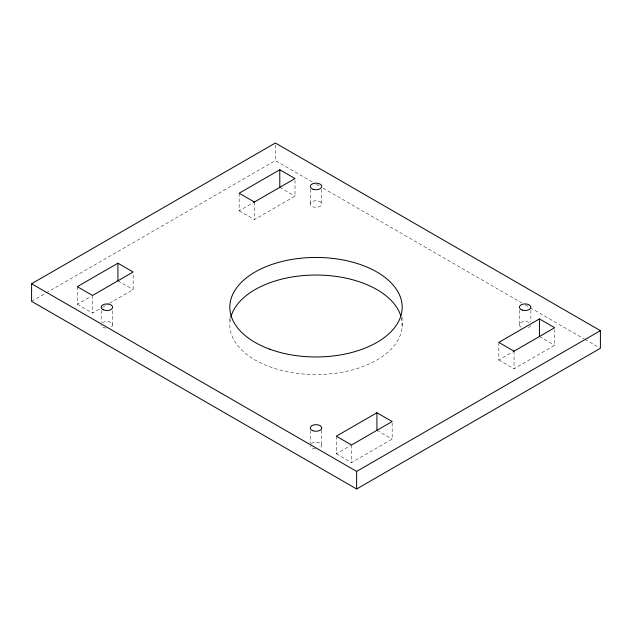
<?xml version="1.0" encoding="UTF-8"?>
<svg xmlns="http://www.w3.org/2000/svg" width="632" height="632" viewBox="0 0 632 632"><rect width="100%" height="100%" fill="white"/><g stroke="black" fill="none" stroke-linecap="round" stroke-linejoin="round"><path stroke-width="0.47" stroke-dasharray="3.16 2.37" d="M31.6 301.338L45.235 293.469M46.089 292.972L275.37 160.599L312.911 182.269M77.294 286.667L77.294 304.261L90.834 296.44M239.157 193.218L239.157 210.812L252.697 202.99M77.294 304.261L92.525 313.061L101.839 307.681M102.684 307.192L108.609 303.771M109.455 303.281L133.155 289.598L133.155 272.985M239.157 210.812L254.388 219.604L295.018 196.149L295.018 180.515M336.295 436.206L336.295 453.8L350.689 445.489M498.814 342.378L498.814 359.971L512.355 352.15M336.295 453.8L351.534 462.592L392.164 439.137L392.164 422.524M498.814 359.971L514.045 368.764L554.675 345.309L554.675 329.675M316.316 184.244L319.729 186.211M323.142 188.178L521.913 302.941M525.326 304.908L584.189 338.894M585.042 339.384L599.547 347.758M539.444 336.516L554.675 345.309M279.786 187.356L295.018 196.149M117.915 280.805L133.155 289.598M376.925 430.345L392.164 439.137M530.88 310.138L530.88 321.862M519.393 310.138L519.393 324.793M514.045 351.179L514.045 368.764M402.102 317.217L402.102 326.997M351.534 444.999L351.534 462.592M321.743 189.395L321.743 204.057A5.743 3.318 0 0 1 313.124 206.925A5.743 3.318 0 0 1 313.124 201.181A5.743 3.318 0 0 1 321.743 204.057M321.728 430.163L321.728 445.797M310.257 189.395L310.257 204.057M310.273 430.621L310.273 443.324M275.37 144.965L275.37 160.599M254.388 202.011L254.388 219.604M229.898 317.714L229.898 322.597M112.638 310.857L112.638 324.54M101.183 310.446L101.183 322.178M92.525 295.468L92.525 313.061M401.304 317.699A86.189 49.762 0 0 1 316.245 374.555A86.189 49.762 0 0 1 230.625 317.975M102.51 322.691A5.743 3.318 0 0 1 111.153 322.581A5.743 3.318 0 0 1 110.205 327.542M105.907 328.087A5.743 3.318 0 0 1 101.183 325.109M311.268 443.664A5.743 3.318 0 0 1 319.847 443.072A5.743 3.318 0 0 1 319.729 448.064M315.55 448.846A5.743 3.318 0 0 1 310.352 446.145M530.683 325.654A5.743 3.318 0 0 1 526.622 328M521.076 327.139A5.743 3.318 0 0 1 521.637 322.162A5.743 3.318 0 0 1 530.114 323.142"/><path stroke-width="0.95" d="M31.6 283.744L275.37 143.006L600.4 330.662L600.4 348.256L356.63 488.994L31.6 301.338L31.6 283.744L356.63 471.401L600.4 330.662M117.915 263.212L77.294 286.667L92.525 295.468L133.155 272.005L117.915 263.212L117.915 280.805M253.543 202.501L295.018 178.556L279.786 169.763L239.157 193.218L254.388 202.011M376.925 412.751L336.295 436.206L351.534 444.999L392.164 421.544L376.925 412.751L376.925 430.345M513.2 351.661L554.675 327.716L539.444 318.923L498.814 342.378L514.045 351.179M539.444 318.923L539.444 336.516M356.63 471.401L356.63 488.994M279.786 169.763L279.786 187.356M230.862 317.051A86.189 49.762 0 0 1 314.957 275.038A86.189 49.762 0 0 1 400.783 315.866M103.214 309.767A5.743 3.318 0 0 0 112.567 307.808A5.743 3.318 0 0 0 104.951 304.111A5.743 3.318 0 0 0 103.214 309.767M312.745 430.684A5.743 3.318 0 0 0 321.728 428.204A5.743 3.318 0 0 0 313.527 424.957A5.743 3.318 0 0 0 312.745 430.684M269.651 349.156A86.189 49.762 0 0 0 402.102 309.404A86.189 49.762 0 0 0 276.247 263.054A86.189 49.762 0 0 0 269.651 349.156M522.261 310.075A5.743 3.318 0 0 0 530.88 307.207A5.743 3.318 0 0 0 522.261 304.332A5.743 3.318 0 0 0 522.261 310.075M313.124 189.331A5.743 3.318 0 0 0 321.743 186.464A5.743 3.318 0 0 0 313.124 183.588A5.743 3.318 0 0 0 313.124 189.331"/></g></svg>
